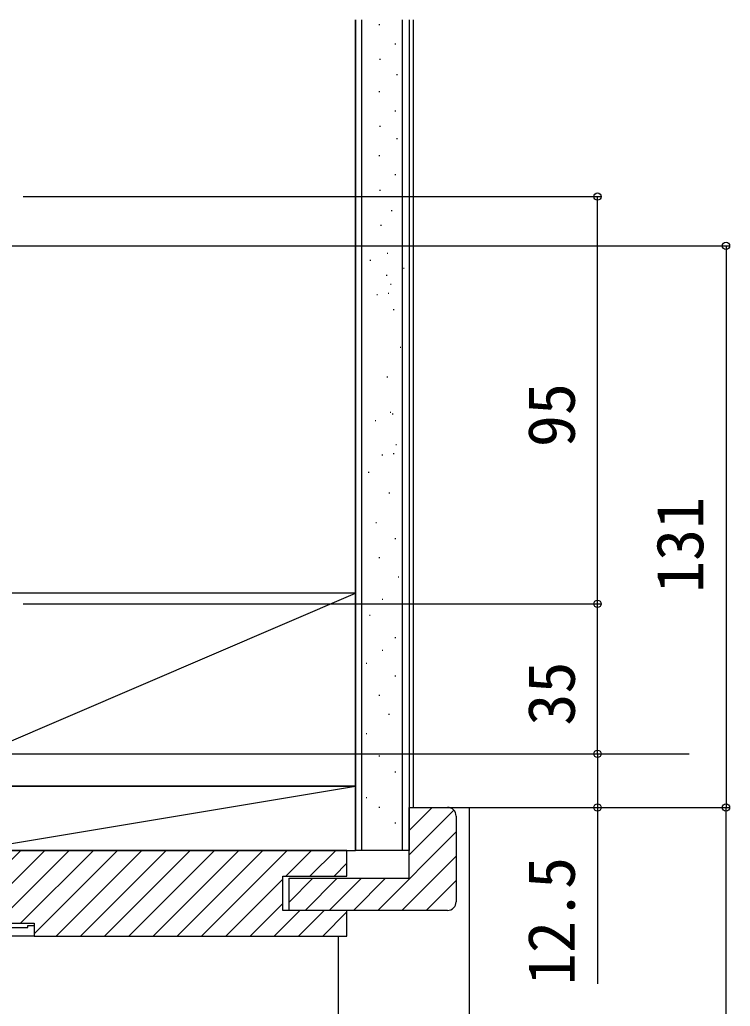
# Model space of a CAD drawing. Units: millimetres, scale not verified. Extents: x -875 to 876, y -1306 to 1300.
# Drawn here: x -264.5 to -98.6, y 699.3 to 929.4 of the extents above; entities that cross this region are included whole.
import ezdxf
from ezdxf.enums import TextEntityAlignment as Align

# ---------------------------------------------------------------- set-up
doc = ezdxf.new("R2010")
doc.units = ezdxf.units.MM
doc.header["$LTSCALE"] = 4
for name, color, linetype in [('0-2_YKK_11', 7, 'Continuous'), ('0-4_YKK_12', 2, 'Continuous'), ('0-7_YKK_D', 6, 'Continuous'), ('0-9_YSS_K', 3, 'Continuous')]:
    doc.layers.add(name, color=color, linetype=linetype)
doc.styles.add('ＭＳ ゴシック', font='')
doc.styles.get('ＭＳ ゴシック').set_extended_font_data('MS Gothic')

msp = doc.modelspace()

# ---------------------------------------------------------------- linework, layer by layer
at = {"layer": '0-2_YKK_11'}
msp.add_lwpolyline([(-276.137, 717.689), (-262.637, 717.689), (-262.637, 718.188), (-261.137, 718.188), (-261.137, 715.689), (-278.137, 715.689)], dxfattribs=at)
at = {"layer": '0-4_YKK_12'}
msp.add_line((-818.866, 758.189), (-108.213, 758.189), dxfattribs=at)
at = {"layer": '0-7_YKK_D'}
for p, q in [((-263.728, 888.189), (-128.637, 888.189)), ((-129.637, 793.189), (-129.637, 888.189)), ((-486.938, 876.689), (-98.637, 876.689)), ((-99.637, 876.689), (-99.637, 745.689)), ((-263.729, 793.189), (-128.637, 793.189)), ((-263.729, 793.189), (-128.637, 793.189)), ((-129.637, 758.19), (-129.637, 793.189)), ((-140.637, 758.19), (-128.637, 758.19)), ((-140.637, 758.189), (-128.637, 758.189)), ((-159.637, 745.689), (-128.637, 745.689)), ((-159.637, 745.689), (-98.637, 745.689)), ((-159.637, 745.689), (-98.637, 745.689)), ((-99.637, 395.689), (-99.637, 745.689))]:
    msp.add_line(p, q, dxfattribs=at)
msp.add_lwpolyline([(-129.637, 758.189), (-129.637, 745.689), (-129.637, 704.539)], dxfattribs=at)
for centre in [(-129.637, 888.189), (-99.637, 876.689), (-129.637, 793.189), (-129.637, 793.189), (-129.637, 758.19), (-129.637, 758.189), (-129.637, 745.689), (-99.637, 745.689), (-99.637, 745.689)]:
    msp.add_circle(centre, 0.85, dxfattribs=at)
at = {"layer": '0-9_YSS_K'}
for p, q in [((-186.137, 929.445), (-186.137, 735.689)), ((-186.137, 795.689), (-186.137, 929.445)), ((-184.637, 735.689), (-184.637, 929.445)), ((-180.658, 928.299), (-180.458, 928.299)), ((-175.137, 735.689), (-175.137, 929.445)), ((-172.637, 929.445), (-172.637, 745.688)), ((-176.932, 923.828), (-176.732, 923.828)), ((-180.534, 920.226), (-180.334, 920.226)), ((-176.559, 916.673), (-176.359, 916.673)), ((-180.658, 912.698), (-180.458, 912.698)), ((-176.932, 908.227), (-176.732, 908.227)), ((-180.534, 904.625), (-180.334, 904.625)), ((-176.559, 901.75), (-176.359, 901.75)), ((-180.658, 897.775), (-180.458, 897.775)), ((-176.932, 893.304), (-176.732, 893.304)), ((-180.534, 889.702), (-180.334, 889.702)), ((-177.802, 884.982), (-177.602, 884.982)), ((-180.286, 881.505), (-180.086, 881.505)), ((-178.782, 874.974), (-178.582, 874.974)), ((-182.783, 873.373), (-182.583, 873.373)), ((-174.943, 871.466), (-174.743, 871.466)), ((-178.945, 869.865), (-178.745, 869.865)), ((-177.981, 867.771), (-177.781, 867.771)), ((-181.183, 865.37), (-180.983, 865.37)), ((-178.539, 865.67), (-178.339, 865.67)), ((-177.344, 861.862), (-177.144, 861.862)), ((-175.744, 853.059), (-175.544, 853.059)), ((-178.803, 846.128), (-178.603, 846.128)), ((-178.057, 837.922), (-177.857, 837.922)), ((-181.555, 835.928), (-181.355, 835.928)), ((-177.554, 837.528), (-177.354, 837.528)), ((-176.754, 830.325), (-176.554, 830.325)), ((-179.955, 827.925), (-179.755, 827.925)), ((-177.311, 828.224), (-177.111, 828.224)), ((-183.156, 823.923), (-182.956, 823.923)), ((-178.354, 819.121), (-178.154, 819.121)), ((-181.414, 812.19), (-181.214, 812.19)), ((-176.938, 808.46), (-176.738, 808.46)), ((-180.668, 803.984), (-180.468, 803.984)), ((-176.192, 799.508), (-175.992, 799.508)), ((-291.137, 750.689), (-186.137, 795.689)), ((-179.922, 794.287), (-179.722, 794.287)), ((-182.906, 790.557), (-182.706, 790.557)), ((-176.938, 785.335), (-176.738, 785.335)), ((-179.922, 782.351), (-179.722, 782.351)), ((-183.652, 779.367), (-183.452, 779.367)), ((-176.938, 776.383), (-176.738, 776.383)), ((-180.668, 771.907), (-180.468, 771.907)), ((-178.43, 767.431), (-178.23, 767.431)), ((-183.652, 762.955), (-183.452, 762.955)), ((-180.668, 757.733), (-180.468, 757.733)), ((-176.938, 754.004), (-176.738, 754.004)), ((-276.137, 735.689), (-186.137, 750.689)), ((-183.652, 748.02), (-183.452, 748.02)), ((-180.668, 745.798), (-180.468, 745.798)), ((-168.265, 745.689), (-173.637, 740.317)), ((-164.637, 745.689), (-159.637, 745.689)), ((-159.637, 745.689), (-159.637, 405.189)), ((-163.208, 745.089), (-173.637, 734.66)), ((-162.637, 743.689), (-162.637, 723.689)), ((-162.637, 743.689), (-162.637, 723.689)), ((-176.938, 742.068), (-176.738, 742.068)), ((-162.637, 740.003), (-180.952, 721.688)), ((-275.137, 724.856), (-264.304, 735.689)), ((-274.392, 719.944), (-258.647, 735.689)), ((-269.99, 718.689), (-252.99, 735.689)), ((-264.333, 718.689), (-247.333, 735.689)), ((-261.137, 716.228), (-241.676, 735.689)), ((-256.019, 715.689), (-236.019, 735.689)), ((-250.363, 715.689), (-230.363, 735.689)), ((-244.706, 715.689), (-224.706, 735.689)), ((-239.049, 715.689), (-219.049, 735.689)), ((-233.392, 715.689), (-213.392, 735.689)), ((-227.735, 715.689), (-207.735, 735.689)), ((-222.078, 715.689), (-202.078, 735.689)), ((-202.421, 729.689), (-196.421, 735.689)), ((-196.765, 729.689), (-190.765, 735.689)), ((-162.637, 734.346), (-175.294, 721.689)), ((-191.108, 729.689), (-188.137, 732.66)), ((-216.421, 715.689), (-203.137, 728.973)), ((-196.078, 729.189), (-201.637, 723.63)), ((-190.422, 729.188), (-197.922, 721.688)), ((-184.765, 729.189), (-192.265, 721.688)), ((-179.108, 729.189), (-186.609, 721.688)), ((-169.637, 721.689), (-162.638, 728.688)), ((-210.765, 715.689), (-203.137, 723.317)), ((-205.108, 715.689), (-199.108, 721.689)), ((-199.451, 715.689), (-193.451, 721.689)), ((-193.794, 715.689), (-188.137, 721.346)), ((-190.137, 429.189), (-190.137, 715.69))]:
    msp.add_line(p, q, dxfattribs=at)
for points in [[(-173.637, 929.445), (-173.637, 735.689), (-186.137, 735.689)], [(-164.637, 721.689), (-201.637, 721.689), (-201.637, 729.189), (-173.637, 729.189), (-173.637, 745.689), (-164.637, 745.689)], [(-164.637, 721.689), (-201.637, 721.689), (-201.637, 729.189), (-173.637, 729.189), (-173.637, 745.689), (-164.637, 745.689)]]:
    msp.add_lwpolyline(points, dxfattribs=at)
for points in [[(-186.137, 750.689), (-186.137, 795.689), (-291.137, 795.689), (-291.137, 750.689)], [(-276.137, 735.689), (-186.137, 735.689), (-186.137, 750.689), (-276.137, 750.689)], [(-188.137, 735.689), (-275.137, 735.689), (-275.137, 720.689), (-273.137, 718.689), (-261.137, 718.689), (-261.137, 715.689), (-188.137, 715.689), (-188.137, 721.689), (-203.137, 721.689), (-203.137, 729.689), (-188.137, 729.689)]]:
    msp.add_lwpolyline(points, close=True, dxfattribs=at)
for centre, start, end in [((-164.637, 743.689), 0, 89.99998), ((-164.637, 743.689), 0, 89.99998), ((-164.637, 723.689), 270, 0), ((-164.637, 723.689), 270, 0)]:
    msp.add_arc(centre, 2, start, end, dxfattribs=at)

# ---------------------------------------------------------------- texts
at = {"layer": '0-7_YKK_D', "style": 'ＭＳ ゴシック'}
for s, p in [('95', (-131.637, 829.737)), ('131', (-101.637, 795.72)), ('35', (-131.637, 764.781)), ('12.5', (-131.637, 704.238))]:
    msp.add_text(s, height=11, rotation=90, dxfattribs=at).set_placement(p, align=Align.BOTTOM_LEFT)

doc.saveas('drawing.dxf')
